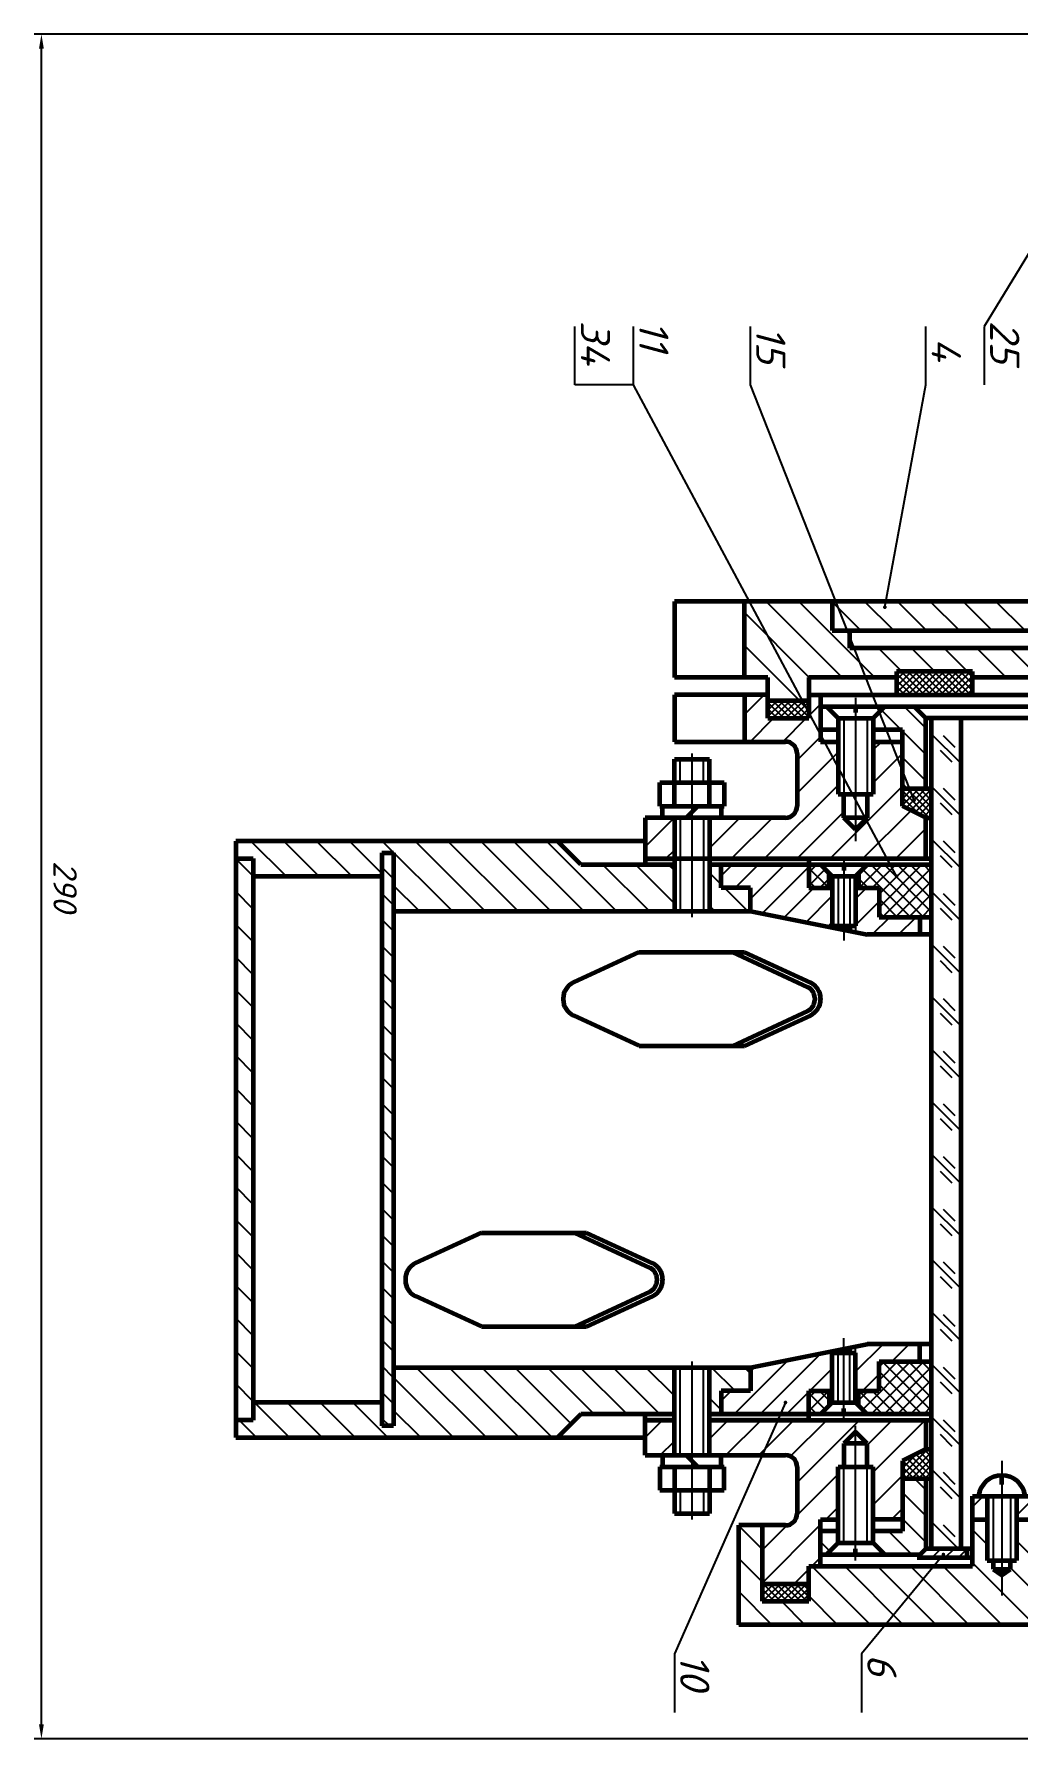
# Model space of a CAD drawing. Header units: millimetres. Extents: x 10739 to 32134, y 609 to 16625.
# Drawn here: x 20022.3 to 20190.6, y 1655.9 to 1947.5 of the extents above; entities that cross this region are included whole.
import ezdxf

# ---------------------------------------------------------------- set-up
doc = ezdxf.new("R2010")
doc.units = ezdxf.units.MM
for name, color, linetype in [('1', 2, 'Continuous'), ('Razmer', 3, 'Continuous'), ('TonLine', 2, 'Continuous')]:
    doc.layers.add(name, color=color, linetype=linetype)
doc.layers.add('2', color=1, linetype='Continuous', lineweight=60)
doc.styles.add('ADRF1', font='romans', dxfattribs={"oblique": 15})
doc.styles.get("Standard").update_dxf_attribs({"font": 'arial.ttf'})
doc.dimstyles.new('ISO-25', dxfattribs={"dimtxt": 2.5, "dimasz": 2.5, "dimexe": 1.25, "dimexo": 0.625, "dimtad": 1, "dimtxsty": 'Standard', "dimcen": 2.5, "dimadec": 0, "dimazin": 0, "dimtfac": 1, "dimtmove": 0, "dimatfit": 3, "dimfxl": 1, "dimarcsym": 0})
pattern_1 = [(315, (20104.8097, 2033.455), (2.80633, 2.80633), [])]
pattern_2 = [(315, (20104.8097, 2033.455), (2.245064, 2.245064), [])]
pattern_3 = [(45, (20104.8097, 2033.455), (-2.80633, 2.80633), [])]
pattern_4 = [(45, (20104.8097, 2033.455), (-2.245064, 2.245064), [])]
pattern_5 = [(225, (20444.8097, 2033.4551), (-0.561266, 0.561266), []), (135, (20444.8097, 2033.4551), (0.561266, 0.561266), [])]

msp = doc.modelspace()

# ---------------------------------------------------------------- hatches: boundary and pattern name
at = {"layer": '1'}
h = msp.add_hatch(dxfattribs=at)
h.set_pattern_fill('ANSI31', scale=1.25, angle=-90, style=0)
h.set_pattern_definition(pattern_1)
h.paths.add_polyline_path([(20154.8097, 1837.4551), (20154.8097, 1833.4551), (20147.8097, 1833.4551), (20147.8097, 1837.4551), (20143.8097, 1837.4551), (20143.8097, 1850.4551), (20158.8097, 1850.4551), (20158.8097, 1845.4551), (20161.8097, 1845.4551), (20161.8097, 1842.4551), (20209.8097, 1842.4551), (20209.8097, 1837.4551), (20182.8097, 1837.4551), (20182.8097, 1838.4551), (20169.8097, 1838.4551), (20169.8097, 1837.4551)])
h = msp.add_hatch(dxfattribs=at)
h.set_pattern_fill('ANSI31', scale=1.25, angle=-90, style=0)
h.set_pattern_definition(pattern_1)
h.paths.add_polyline_path([(20158.8097, 1845.4551), (20158.8097, 1850.4551), (20207.8097, 1850.4551), (20207.8097, 1845.4551)])
h = msp.add_hatch(dxfattribs=at)
h.set_pattern_fill('ANSI37', scale=0.25, angle=-90, style=0)
h.set_pattern_definition(pattern_5)
h.paths.add_polyline_path([(20182.8097, 1834.4551), (20182.8097, 1838.4551), (20169.8097, 1838.4551), (20169.8097, 1834.4551)])
h = msp.add_hatch(dxfattribs=at)
h.set_pattern_fill('ANSI31', scale=1.25, style=0)
h.set_pattern_definition(pattern_3)
h.paths.add_polyline_path([(20174.8097, 1806.4551), (20174.8097, 1813.4551), (20170.8097, 1815.4551), (20170.8097, 1826.4551), (20165.8097, 1826.4551), (20165.8097, 1817.4551), (20164.8097, 1817.4551), (20164.8097, 1813.4551), (20162.8097, 1811.4551), (20160.8097, 1813.4551), (20160.8097, 1817.4551), (20159.8097, 1817.4551), (20159.8097, 1826.4551), (20156.8097, 1826.4551), (20156.8097, 1834.4551), (20154.8097, 1834.4551), (20154.8097, 1830.4551), (20147.8097, 1830.4551), (20147.8097, 1834.4551), (20143.8097, 1834.4551), (20143.8097, 1826.4551), (20150.8097, 1826.4551, -0.414213562), (20152.8097, 1824.4551), (20152.8097, 1815.4551, -0.414213562), (20150.8097, 1813.4551), (20137.8097, 1813.4551), (20137.8097, 1806.4551)])
h.paths.add_polyline_path([(20131.8097, 1806.4551), (20131.8097, 1813.4551), (20126.8097, 1813.4551), (20126.8097, 1806.4551)])
h = msp.add_hatch(dxfattribs=at)
h.set_pattern_fill('ANSI37', scale=0.25, angle=-90, style=0)
h.set_pattern_definition(pattern_5)
h.paths.add_polyline_path([(20154.8097, 1830.4551), (20154.8097, 1833.4551), (20147.8097, 1833.4551), (20147.8097, 1830.4551)])
h = msp.add_hatch(dxfattribs=at)
h.set_pattern_fill('ANSI31', angle=-90, style=0)
h.set_pattern_definition(pattern_2)
h.paths.add_polyline_path([(20170.8097, 1828.4551), (20170.8097, 1818.4551), (20174.8097, 1818.4551), (20174.8097, 1830.4551), (20172.8097, 1832.4551), (20167.8097, 1832.4551), (20165.8097, 1830.4551), (20165.8097, 1828.4551)])
h.paths.add_polyline_path([(20159.8097, 1828.4551), (20159.8097, 1830.4551), (20157.8097, 1832.4551), (20156.8097, 1832.4551), (20156.8097, 1828.4551)])
h = msp.add_hatch(dxfattribs=at)
h.set_pattern_fill('ANSI31', scale=2, angle=-90, style=0)
h.set_pattern_definition([(315, (20104.81, 2033.455), (4.49013, 4.49013), [])])
h.paths.add_polyline_path([(20175.8097, 1688.4551), (20180.8097, 1688.4551), (20180.8097, 1830.4551), (20175.8097, 1830.4551)])
h = msp.add_hatch(dxfattribs=at)
h.set_pattern_fill('ANSI37', scale=0.25, angle=-90, style=0)
h.set_pattern_definition(pattern_5)
h.paths.add_polyline_path([(20170.8097, 1815.4551), (20174.8097, 1813.4551), (20175.8097, 1813.4551), (20175.8097, 1818.4551), (20170.8097, 1818.4551)])
h = msp.add_hatch(dxfattribs=at)
h.set_pattern_fill('ANSI31', scale=1.25, angle=-90, style=0)
h.set_pattern_definition(pattern_1)
h.paths.add_polyline_path([(20144.8097, 1797.4551), (20144.8097, 1801.4551), (20139.8097, 1801.4551), (20139.8097, 1805.4551), (20137.8097, 1805.4551), (20137.8097, 1797.4551)])
h.paths.add_polyline_path([(20115.8097, 1805.4551), (20111.8097, 1809.4551), (20056.8097, 1809.4551), (20056.8097, 1806.4551), (20059.8097, 1806.4551), (20059.8097, 1803.4551), (20081.8097, 1803.4551), (20081.8097, 1807.4551), (20083.8097, 1807.4551), (20083.8097, 1797.4551), (20131.8097, 1797.4551), (20131.8097, 1805.4551)])
h.paths.add_polyline_path([(20083.8097, 1719.4551), (20083.8097, 1709.4551), (20081.8097, 1709.4551), (20081.8097, 1713.4551), (20059.8097, 1713.4551), (20059.8097, 1710.4551), (20056.8097, 1710.4551), (20056.8097, 1707.4551), (20111.8097, 1707.4551), (20115.8097, 1711.4551), (20131.8097, 1711.4551), (20131.8097, 1719.4551)])
h.paths.add_polyline_path([(20144.8097, 1715.4551), (20144.8097, 1719.4551), (20137.8097, 1719.4551), (20137.8097, 1711.4551), (20139.8097, 1711.4551), (20139.8097, 1715.4551)])
h = msp.add_hatch(dxfattribs=at)
h.set_pattern_fill('ANSI31', scale=1.25, angle=-90, style=0)
h.set_pattern_definition(pattern_1)
h.paths.add_polyline_path([(20059.8097, 1806.4551), (20056.8097, 1806.4551), (20056.8097, 1710.4551), (20059.8097, 1710.4551)])
h = msp.add_hatch(dxfattribs=at)
h.set_pattern_fill('ANSI31', angle=-90, style=0)
h.set_pattern_definition(pattern_2)
h.paths.add_polyline_path([(20083.8097, 1807.4551), (20081.8097, 1807.4551), (20081.8097, 1709.4551), (20083.8097, 1709.4551)])
h = msp.add_hatch(dxfattribs=at)
h.set_pattern_fill('ANSI31', style=0)
h.set_pattern_definition(pattern_4)
h.paths.add_polyline_path([(20158.8097, 1794.6551), (20158.8097, 1794.9551), (20158.8097, 1801.4551), (20154.8097, 1801.4551), (20154.8097, 1805.4551), (20139.8097, 1805.4551), (20139.8097, 1801.4551), (20144.8097, 1801.4551), (20144.8097, 1797.4551)])
h.paths.add_polyline_path([(20166.8097, 1796.4551), (20166.8097, 1801.4551), (20162.8097, 1801.4551), (20162.8097, 1794.9551), (20162.8097, 1793.8551), (20164.8097, 1793.4551), (20173.8097, 1793.4551), (20173.8097, 1796.4551)])
h = msp.add_hatch(dxfattribs=at)
h.set_pattern_fill('ANSI37', scale=0.5, angle=-90, style=0)
h.set_pattern_definition([(225, (20444.8097, 2033.4551), (-1.122532, 1.122532), []), (135, (20444.8097, 2033.4551), (1.122532, 1.122532), [])])
h.paths.add_polyline_path([(20166.8097, 1796.4551), (20166.8097, 1801.4551), (20163.3097, 1801.4551), (20163.3097, 1803.9551), (20164.8097, 1805.4551), (20175.8097, 1805.4551), (20175.8097, 1796.4551)])
h.paths.add_polyline_path([(20154.8097, 1801.4551), (20154.8097, 1805.4551), (20156.8097, 1805.4551), (20158.3097, 1803.9551), (20158.3097, 1801.4551)])
h = msp.add_hatch(dxfattribs=at)
h.set_pattern_fill('ANSI31', style=0)
h.set_pattern_definition(pattern_4)
h.paths.add_polyline_path([(20154.8097, 1711.4551), (20154.8097, 1715.4551), (20158.8097, 1715.4551), (20158.8097, 1721.9551), (20158.8097, 1722.2551), (20144.8097, 1719.4551), (20144.8097, 1715.4551), (20139.8097, 1715.4551), (20139.8097, 1711.4551)])
h.paths.add_polyline_path([(20164.8097, 1723.4551), (20162.8097, 1723.0551), (20162.8097, 1721.9551), (20162.8097, 1715.4551), (20166.8097, 1715.4551), (20166.8097, 1720.4551), (20173.8097, 1720.4551), (20173.8097, 1723.4551)])
h = msp.add_hatch(dxfattribs=at)
h.set_pattern_fill('ANSI37', scale=0.5, style=0)
h.set_pattern_definition([(135, (20444.8097, 2033.4551), (1.122532, 1.122532), []), (45, (20444.8097, 2033.4551), (1.122532, -1.122532), [])])
h.paths.add_polyline_path([(20166.8097, 1715.4551), (20163.3097, 1715.4551), (20163.3097, 1712.9551), (20164.8097, 1711.4551), (20175.8097, 1711.4551), (20175.8097, 1720.4551), (20166.8097, 1720.4551)])
h.paths.add_polyline_path([(20154.8097, 1715.4551), (20154.8097, 1711.4551), (20156.8097, 1711.4551), (20158.3097, 1712.9551), (20158.3097, 1715.4551)])
h = msp.add_hatch(dxfattribs=at)
h.set_pattern_fill('ANSI31', scale=1.25, style=0)
h.set_pattern_definition(pattern_3)
h.paths.add_polyline_path([(20131.8097, 1704.4551), (20131.8097, 1710.4551), (20126.8097, 1710.4551), (20126.8097, 1704.4551)])
h = msp.add_hatch(dxfattribs=at)
h.set_pattern_fill('ANSI31', scale=1.25, style=0)
h.set_pattern_definition(pattern_3)
h.paths.add_polyline_path([(20170.8097, 1693.4551), (20170.8097, 1703.4551), (20174.8097, 1705.4551), (20174.8097, 1710.4551), (20137.8097, 1710.4551), (20137.8097, 1704.4551), (20150.8097, 1704.4551, -0.414213562), (20152.8097, 1702.4551), (20152.8097, 1694.4551, -0.414213562), (20150.8097, 1692.4551), (20146.8097, 1692.4551), (20146.8097, 1682.4551), (20154.8097, 1682.4551), (20154.8097, 1685.4551), (20156.8097, 1685.4551), (20156.8097, 1693.4551), (20159.8097, 1693.4551), (20159.8097, 1702.4551), (20160.8097, 1702.4551), (20160.8097, 1706.4551), (20162.8097, 1708.4551), (20164.8097, 1706.4551), (20164.8097, 1702.4551), (20165.8097, 1702.4551), (20165.8097, 1693.4551)])
h = msp.add_hatch(dxfattribs=at)
h.set_pattern_fill('ANSI37', scale=0.25, angle=-90, style=0)
h.set_pattern_definition(pattern_5)
h.paths.add_polyline_path([(20175.8097, 1700.4551), (20175.8097, 1705.4551), (20174.8097, 1705.4551), (20170.8097, 1703.4551), (20170.8097, 1700.4551)])
h = msp.add_hatch(dxfattribs=at)
h.set_pattern_fill('ANSI31', angle=-90, style=0)
h.set_pattern_definition(pattern_2)
h.paths.add_polyline_path([(20173.8097, 1687.4551), (20174.8097, 1688.4551), (20174.8097, 1700.4551), (20170.8097, 1700.4551), (20170.8097, 1691.4551), (20165.8097, 1691.4551), (20165.8097, 1689.4551), (20167.8097, 1687.4551)])
h = msp.add_hatch(dxfattribs=at)
h.set_pattern_fill('ANSI31', scale=1.25, angle=-90, style=0)
h.set_pattern_definition(pattern_1)
h.paths.add_polyline_path([(20261.8097, 1675.4551), (20261.8097, 1678.4551), (20264.8097, 1678.4551), (20264.8097, 1675.4551), (20266.8097, 1675.4551), (20266.8097, 1685.4551, 0.414213562), (20264.8097, 1687.4551), (20248.8097, 1687.4551), (20248.8097, 1685.4551, -0.414213562), (20245.8097, 1682.4551), (20199.8097, 1682.4551), (20199.8097, 1691.4551), (20195.8097, 1691.4551), (20195.8097, 1693.4551), (20190.3097, 1693.4551), (20190.3097, 1686.4551), (20189.3097, 1686.4551), (20189.3097, 1684.9551), (20187.8097, 1683.9551), (20186.3097, 1684.9551), (20186.3097, 1686.4551), (20185.3097, 1686.4551), (20185.3097, 1693.4551), (20182.8097, 1693.4551), (20182.8097, 1685.4551), (20154.8097, 1685.4551), (20154.8097, 1679.4551), (20146.8097, 1679.4551), (20146.8097, 1692.4551), (20142.8097, 1692.4551), (20142.8097, 1675.4551)])
h = msp.add_hatch(dxfattribs=at)
h.set_pattern_fill('ANSI31', angle=-90, style=0)
h.set_pattern_definition(pattern_2)
h.paths.add_polyline_path([(20157.8097, 1687.4551), (20159.8097, 1689.4551), (20159.8097, 1691.4551), (20156.8097, 1691.4551), (20156.8097, 1687.4551)])
h = msp.add_hatch(dxfattribs=at)
h.set_pattern_fill('ANSI31', scale=0.5, style=0)
h.set_pattern_definition([(45, (20104.8097, 2033.4551), (-1.122532, 1.122532), [])])
h.paths.add_polyline_path([(20181.8097, 1686.9551), (20181.8097, 1688.4551), (20174.8097, 1688.4551), (20173.3097, 1686.9551)])
h = msp.add_hatch(dxfattribs=at)
h.set_pattern_fill('ANSI37', scale=0.25, angle=-90, style=0)
h.set_pattern_definition(pattern_5)
h.paths.add_polyline_path([(20154.8097, 1679.4551), (20154.8097, 1682.4551), (20146.8097, 1682.4551), (20146.8097, 1679.4551)])
at = {"layer": '2'}
h = msp.add_hatch(color=7, dxfattribs=at)
h.paths.add_polyline_path([(20154.8097, 1805.4551), (20154.8097, 1806.4551), (20137.8097, 1806.4551), (20137.8097, 1805.4551)])
h.paths.add_polyline_path([(20131.8097, 1805.4551), (20131.8097, 1806.4551), (20126.8097, 1806.4551), (20126.8097, 1805.4551)])
h = msp.add_hatch(color=7, dxfattribs=at)
h.paths.add_polyline_path([(20131.8097, 1710.4551), (20131.8097, 1711.4551), (20126.8097, 1711.4551), (20126.8097, 1710.4551)])
h.paths.add_polyline_path([(20154.8097, 1710.4551), (20154.8097, 1711.4551), (20137.8097, 1711.4551), (20137.8097, 1710.4551)])
at = {"layer": 'Razmer'}
h = msp.add_hatch(dxfattribs=at)
h.set_pattern_fill('ANSI31', style=0)
h.set_pattern_definition([(45, (19954.8097, 1997.455), (-2.245064, 2.245064), [])])
h.paths.add_polyline_path([(20366.8097, 1693.4551), (20366.8097, 1697.4551), (20364.3097, 1697.4551), (20364.3097, 1693.4551)])
h.paths.add_polyline_path([(20353.8097, 1691.4551), (20353.8097, 1693.4551), (20359.3097, 1693.4551), (20359.3097, 1697.4551), (20353.8097, 1697.4551), (20353.8097, 1721.4551), (20351.8097, 1723.4551), (20347.8097, 1723.4551), (20274.8097, 1723.4551), (20274.8097, 1719.4551), (20347.8097, 1719.4551, -0.414213562), (20349.8097, 1717.4551), (20349.8097, 1691.4551)])
h.paths.add_polyline_path([(20185.3097, 1693.4551), (20185.3097, 1697.4551), (20182.8097, 1697.4551), (20182.8097, 1693.4551)])
h.paths.add_polyline_path([(20195.8097, 1693.4551), (20195.8097, 1691.4551), (20199.8097, 1691.4551), (20199.8097, 1717.4551, -0.414213562), (20201.8097, 1719.4551), (20274.52481, 1719.4551), (20274.8097, 1719.4551), (20274.8097, 1723.4551), (20205.8097, 1723.4551), (20197.8097, 1723.4551), (20195.8097, 1721.4551), (20195.8097, 1697.4551), (20190.3097, 1697.4551), (20190.3097, 1693.4551)])

# ---------------------------------------------------------------- linework, layer by layer
at = {"layer": '1', "color": 7}
for p, q in [((20162.8097, 1833.9551), (20162.8097, 1809.4551)), ((20160.8097, 1830.4551), (20160.8097, 1817.4551)), ((20164.8097, 1830.4551), (20164.8097, 1817.4551)), ((20179.8097, 1825.4551), (20177.8097, 1827.4551)), ((20132.8097, 1819.4551), (20132.8097, 1823.4551)), ((20134.8097, 1824.4551), (20134.8097, 1796.4551)), ((20136.8097, 1819.4551), (20136.8097, 1823.4551)), ((20179.3097, 1822.9551), (20177.3097, 1824.9551)), ((20179.8097, 1816.4551), (20177.8097, 1818.4551)), ((20132.8097, 1813.4551), (20132.8097, 1797.4551)), ((20136.8097, 1813.4551), (20136.8097, 1797.4551)), ((20179.3097, 1813.9551), (20177.3097, 1815.9551)), ((20179.8097, 1807.4551), (20177.8097, 1809.4551)), ((20160.8097, 1806.4551), (20160.8097, 1792.4551)), ((20179.3097, 1804.9551), (20177.3097, 1806.9551)), ((20159.8097, 1803.4551), (20159.8097, 1794.9551)), ((20161.8097, 1803.4551), (20161.8097, 1794.9551)), ((20179.8097, 1798.4551), (20177.8097, 1800.4551)), ((20179.3097, 1795.9551), (20177.3097, 1797.9551)), ((20158.8097, 1794.9551), (20158.8097, 1794.6551)), ((20162.8097, 1794.9551), (20162.8097, 1793.8551)), ((20179.8097, 1789.4551), (20177.8097, 1791.4551)), ((20179.3097, 1786.9551), (20177.3097, 1788.9551)), ((20179.8097, 1780.4551), (20177.8097, 1782.4551)), ((20179.3097, 1777.9551), (20177.3097, 1779.9551)), ((20179.8097, 1771.4551), (20177.8097, 1773.4551)), ((20179.3097, 1768.9551), (20177.3097, 1770.9551)), ((20179.8097, 1762.4551), (20177.8097, 1764.4551)), ((20179.3097, 1759.9551), (20177.3097, 1761.9551)), ((20179.8097, 1753.4551), (20177.8097, 1755.4551)), ((20179.3097, 1750.9551), (20177.3097, 1752.9551)), ((20179.8097, 1744.4551), (20177.8097, 1746.4551)), ((20179.3097, 1741.9551), (20177.3097, 1743.9551)), ((20179.3097, 1732.9551), (20177.3097, 1734.9551)), ((20179.8097, 1735.4551), (20177.8097, 1737.4551)), ((20179.3097, 1723.9551), (20177.3097, 1725.9551)), ((20179.8097, 1726.4551), (20177.8097, 1728.4551)), ((20160.8097, 1710.4551), (20160.8097, 1724.4551)), ((20162.8097, 1721.9551), (20162.8097, 1723.0551)), ((20134.8097, 1720.4551), (20134.8097, 1693.4551)), ((20158.8097, 1721.9551), (20158.8097, 1722.2551)), ((20159.8097, 1713.4551), (20159.8097, 1721.9551)), ((20161.8097, 1713.4551), (20161.8097, 1721.9551)), ((20132.8097, 1704.4551), (20132.8097, 1719.4551)), ((20136.8097, 1704.4551), (20136.8097, 1719.4551)), ((20179.8097, 1717.4551), (20177.8097, 1719.4551)), ((20179.3097, 1714.9551), (20177.3097, 1716.9551)), ((20162.8097, 1686.4551), (20162.8097, 1709.4551)), ((20179.8097, 1708.4551), (20177.8097, 1710.4551)), ((20179.3097, 1705.9551), (20177.3097, 1707.9551)), ((20160.8097, 1689.4551), (20160.8097, 1702.4551)), ((20164.8097, 1689.4551), (20164.8097, 1702.4551)), ((20179.8097, 1699.4551), (20177.8097, 1701.4551)), ((20132.8097, 1698.4551), (20132.8097, 1694.4551)), ((20136.8097, 1698.4551), (20136.8097, 1694.4551)), ((20179.3097, 1696.9551), (20177.3097, 1698.9551)), ((20179.8097, 1690.4551), (20177.8097, 1692.4551))]:
    msp.add_line(p, q, dxfattribs=at)
at = {"layer": '2', "color": 7}
for p, q in [((20207.8097, 1850.4551), (20131.8097, 1850.4551)), ((20131.8097, 1850.4551), (20131.8097, 1837.4551)), ((20143.8097, 1837.4551), (20143.8097, 1850.4551)), ((20158.8097, 1850.4551), (20158.8097, 1845.4551)), ((20158.8097, 1845.4551), (20207.8097, 1845.4551)), ((20161.8097, 1842.4551), (20161.8097, 1845.4551)), ((20209.8097, 1842.4551), (20161.8097, 1842.4551)), ((20147.8097, 1837.4551), (20131.8097, 1837.4551)), ((20147.8097, 1830.4551), (20147.8097, 1837.4551)), ((20169.8097, 1837.4551), (20154.8097, 1837.4551)), ((20154.8097, 1837.4551), (20154.8097, 1830.4551)), ((20182.8097, 1838.4551), (20169.8097, 1838.4551)), ((20169.8097, 1838.4551), (20169.8097, 1834.4551)), ((20182.8097, 1834.4551), (20182.8097, 1838.4551)), ((20213.8097, 1837.4551), (20182.8097, 1837.4551)), ((20147.8097, 1834.4551), (20131.8097, 1834.4551)), ((20131.8097, 1834.4551), (20131.8097, 1826.4551)), ((20143.8097, 1834.4551), (20143.8097, 1826.4551)), ((20154.8097, 1834.4551), (20210.8097, 1834.4551)), ((20156.8097, 1834.4551), (20156.8097, 1826.4551)), ((20154.8097, 1833.4551), (20147.8097, 1833.4551)), ((20156.8097, 1832.4551), (20210.8097, 1832.4551)), ((20157.8097, 1832.4551), (20159.8097, 1830.4551)), ((20162.8097, 1832.4551), (20162.8097, 1831.4551)), ((20165.8097, 1830.4551), (20167.8097, 1832.4551)), ((20174.8097, 1830.4551), (20172.8097, 1832.4551)), ((20147.8097, 1830.4551), (20154.8097, 1830.4551)), ((20159.8097, 1828.4551), (20156.8097, 1828.4551)), ((20159.8097, 1830.4551), (20165.8097, 1830.4551)), ((20159.8097, 1830.4551), (20159.8097, 1817.4551)), ((20165.8097, 1830.4551), (20165.8097, 1817.4551)), ((20170.8097, 1828.4551), (20165.8097, 1828.4551)), ((20170.8097, 1815.4551), (20170.8097, 1828.4551)), ((20210.8097, 1830.4551), (20174.8097, 1830.4551)), ((20174.8097, 1818.4551), (20174.8097, 1830.4551)), ((20175.8097, 1688.4551), (20175.8097, 1830.4551)), ((20175.8097, 1806.4551), (20175.8097, 1830.4551)), ((20180.8097, 1830.4551), (20180.8097, 1688.4551)), ((20131.8097, 1826.4551), (20150.8097, 1826.4551)), ((20156.8097, 1826.4551), (20159.8097, 1826.4551)), ((20165.8097, 1826.4551), (20170.8097, 1826.4551)), ((20131.8097, 1823.4551), (20137.8097, 1823.4551)), ((20131.8097, 1815.4551), (20131.8097, 1823.4551)), ((20137.8097, 1815.4551), (20137.8097, 1823.4551)), ((20152.8097, 1824.4551), (20152.8097, 1815.4551)), ((20129.3097, 1819.4551), (20140.3097, 1819.4551)), ((20129.3097, 1815.4551), (20129.3097, 1819.4551)), ((20140.3097, 1819.4551), (20140.3097, 1815.4551)), ((20159.8097, 1817.4551), (20165.8097, 1817.4551)), ((20160.8097, 1813.4551), (20160.8097, 1817.4551)), ((20164.8097, 1817.4551), (20164.8097, 1813.4551)), ((20170.8097, 1818.4551), (20175.8097, 1818.4551)), ((20150.8097, 1813.4551), (20126.8097, 1813.4551)), ((20126.8097, 1813.4551), (20126.8097, 1805.4551)), ((20129.3097, 1815.4551), (20140.3097, 1815.4551)), ((20129.8097, 1813.4551), (20129.8097, 1815.4551)), ((20131.8097, 1813.4551), (20131.8097, 1797.4551)), ((20133.8097, 1813.4551), (20135.8097, 1815.4551)), ((20137.8097, 1813.4551), (20137.8097, 1797.4551)), ((20139.8097, 1815.4551), (20139.8097, 1813.4551)), ((20164.8097, 1813.4551), (20160.8097, 1813.4551)), ((20162.8097, 1811.4551), (20160.8097, 1813.4551)), ((20164.8097, 1813.4551), (20162.8097, 1811.4551)), ((20174.8097, 1813.4551), (20170.8097, 1815.4551)), ((20174.8097, 1806.4551), (20174.8097, 1813.4551)), ((20174.8097, 1813.4551), (20175.8097, 1813.4551)), ((20056.8097, 1809.4551), (20056.8097, 1707.4551)), ((20126.8097, 1809.4551), (20056.8097, 1809.4551)), ((20115.8097, 1805.4551), (20111.8097, 1809.4551)), ((20056.8097, 1806.4551), (20059.8097, 1806.4551)), ((20059.8097, 1806.4551), (20059.8097, 1710.4551)), ((20081.8097, 1807.4551), (20081.8097, 1709.4551)), ((20081.8097, 1807.4551), (20083.8097, 1807.4551)), ((20083.8097, 1807.4551), (20083.8097, 1709.4551)), ((20115.8097, 1805.4551), (20131.8097, 1805.4551)), ((20126.8097, 1806.4551), (20175.8097, 1806.4551)), ((20137.8097, 1805.4551), (20175.8097, 1805.4551)), ((20139.8097, 1801.4551), (20139.8097, 1805.4551)), ((20154.8097, 1806.4551), (20154.8097, 1801.4551)), ((20156.8097, 1805.4551), (20158.8097, 1803.4551)), ((20160.8097, 1805.4551), (20160.8097, 1804.4551)), ((20162.8097, 1803.4551), (20164.8097, 1805.4551)), ((20059.8097, 1803.4551), (20081.8097, 1803.4551)), ((20158.3097, 1801.4551), (20158.3097, 1803.9551)), ((20158.8097, 1803.4551), (20162.8097, 1803.4551)), ((20158.8097, 1803.4551), (20158.8097, 1794.9551)), ((20162.8097, 1803.4551), (20162.8097, 1794.9551)), ((20163.3097, 1803.9551), (20163.3097, 1801.4551)), ((20144.8097, 1801.4551), (20139.8097, 1801.4551)), ((20144.8097, 1797.4551), (20144.8097, 1801.4551)), ((20154.8097, 1801.4551), (20158.8097, 1801.4551)), ((20162.8097, 1801.4551), (20166.8097, 1801.4551)), ((20166.8097, 1801.4551), (20166.8097, 1796.4551)), ((20083.8097, 1797.4551), (20144.8097, 1797.4551)), ((20144.8097, 1797.4551), (20164.8097, 1793.4551)), ((20166.8097, 1796.4551), (20175.8097, 1796.4551)), ((20173.8097, 1796.4551), (20173.8097, 1793.4551)), ((20158.8097, 1794.9551), (20162.8097, 1794.9551)), ((20159.8097, 1794.9551), (20159.8097, 1794.4551)), ((20161.8097, 1794.9551), (20161.8097, 1794.0551)), ((20175.8097, 1793.4551), (20164.8097, 1793.4551)), ((20125.8097, 1790.4551), (20114.55252, 1785.25948)), ((20125.8097, 1790.4551), (20143.8097, 1790.4551)), ((20141.8097, 1790.4551), (20154.65547, 1784.46041)), ((20143.8097, 1790.4551), (20155.06687, 1785.25948)), ((20112.8097, 1782.5356), (20112.8097, 1782.3746)), ((20155.8097, 1782.64804), (20155.8097, 1782.26216)), ((20156.8097, 1782.5356), (20156.8097, 1782.3746)), ((20125.8097, 1774.4551), (20114.55252, 1779.65072)), ((20141.8097, 1774.4551), (20154.65547, 1780.44979)), ((20143.8097, 1774.4551), (20155.06687, 1779.65072)), ((20125.8097, 1774.4551), (20143.8097, 1774.4551)), ((20098.8097, 1742.4551), (20087.55252, 1737.25948)), ((20098.8097, 1742.4551), (20116.8097, 1742.4551)), ((20114.8097, 1742.4551), (20127.65547, 1736.46041)), ((20116.8097, 1742.4551), (20128.06687, 1737.25948)), ((20128.8097, 1734.64804), (20128.8097, 1734.26216)), ((20085.8097, 1734.5356), (20085.8097, 1734.3746)), ((20114.8097, 1726.4551), (20127.65547, 1732.44979)), ((20129.8097, 1734.5356), (20129.8097, 1734.3746)), ((20098.8097, 1726.4551), (20087.55252, 1731.65072)), ((20116.8097, 1726.4551), (20128.06687, 1731.65072)), ((20098.8097, 1726.4551), (20116.8097, 1726.4551)), ((20144.8097, 1719.4551), (20164.8097, 1723.4551)), ((20175.8097, 1723.4551), (20164.8097, 1723.4551)), ((20173.8097, 1720.4551), (20173.8097, 1723.4551)), ((20158.8097, 1721.9551), (20162.8097, 1721.9551)), ((20158.8097, 1713.4551), (20158.8097, 1721.9551)), ((20159.8097, 1721.9551), (20159.8097, 1722.4551)), ((20161.8097, 1721.9551), (20161.8097, 1722.8551)), ((20162.8097, 1713.4551), (20162.8097, 1721.9551)), ((20166.8097, 1720.4551), (20175.8097, 1720.4551)), ((20166.8097, 1715.4551), (20166.8097, 1720.4551)), ((20083.8097, 1719.4551), (20144.8097, 1719.4551)), ((20131.8097, 1704.4551), (20131.8097, 1719.4551)), ((20137.8097, 1704.4551), (20137.8097, 1719.4551)), ((20144.8097, 1719.4551), (20144.8097, 1715.4551)), ((20144.8097, 1715.4551), (20139.8097, 1715.4551)), ((20139.8097, 1715.4551), (20139.8097, 1711.4551)), ((20154.8097, 1715.4551), (20158.8097, 1715.4551)), ((20154.8097, 1710.4551), (20154.8097, 1715.4551)), ((20158.3097, 1715.4551), (20158.3097, 1712.9551)), ((20162.8097, 1715.4551), (20166.8097, 1715.4551)), ((20163.3097, 1712.9551), (20163.3097, 1715.4551)), ((20081.8097, 1713.4551), (20059.8097, 1713.4551)), ((20115.8097, 1711.4551), (20111.8097, 1707.4551)), ((20131.8097, 1711.4551), (20115.8097, 1711.4551)), ((20126.8097, 1704.4551), (20126.8097, 1711.4551)), ((20175.8097, 1711.4551), (20137.8097, 1711.4551)), ((20156.8097, 1711.4551), (20158.8097, 1713.4551)), ((20158.8097, 1713.4551), (20162.8097, 1713.4551)), ((20160.8097, 1711.4551), (20160.8097, 1712.4551)), ((20162.8097, 1713.4551), (20164.8097, 1711.4551)), ((20059.8097, 1710.4551), (20056.8097, 1710.4551)), ((20083.8097, 1709.4551), (20081.8097, 1709.4551)), ((20126.8097, 1710.4551), (20131.8097, 1710.4551)), ((20137.8097, 1710.4551), (20175.8097, 1710.4551)), ((20162.8097, 1708.4551), (20160.8097, 1706.4551)), ((20164.8097, 1706.4551), (20162.8097, 1708.4551)), ((20174.8097, 1710.4551), (20174.8097, 1705.4551)), ((20056.8097, 1707.4551), (20126.8097, 1707.4551)), ((20164.8097, 1706.4551), (20160.8097, 1706.4551)), ((20160.8097, 1706.4551), (20160.8097, 1702.4551)), ((20164.8097, 1702.4551), (20164.8097, 1706.4551)), ((20174.8097, 1705.4551), (20170.8097, 1703.4551)), ((20174.8097, 1705.4551), (20175.8097, 1705.4551)), ((20126.8097, 1704.4551), (20150.8097, 1704.4551)), ((20129.8097, 1704.4551), (20129.8097, 1702.4551)), ((20133.8097, 1704.4551), (20135.8097, 1702.4551)), ((20139.8097, 1702.4551), (20139.8097, 1704.4551)), ((20170.8097, 1703.4551), (20170.8097, 1691.4551)), ((20129.3097, 1702.4551), (20129.3097, 1698.4551)), ((20129.3097, 1702.4551), (20140.3097, 1702.4551)), ((20131.8097, 1702.4551), (20131.8097, 1694.4551)), ((20137.8097, 1702.4551), (20137.8097, 1694.4551)), ((20140.3097, 1698.4551), (20140.3097, 1702.4551)), ((20152.8097, 1702.4551), (20152.8097, 1694.4551)), ((20159.8097, 1702.4551), (20165.8097, 1702.4551)), ((20159.8097, 1689.4551), (20159.8097, 1702.4551)), ((20165.8097, 1689.4551), (20165.8097, 1702.4551)), ((20170.8097, 1700.4551), (20175.8097, 1700.4551)), ((20174.8097, 1700.4551), (20174.8097, 1688.4551)), ((20187.8097, 1699.4551), (20187.8097, 1700.98623)), ((20129.3097, 1698.4551), (20140.3097, 1698.4551)), ((20182.8097, 1697.4551), (20195.8097, 1697.4551)), ((20182.8097, 1685.4551), (20182.8097, 1697.4551)), ((20185.3097, 1697.4551), (20185.3097, 1686.4551)), ((20190.3097, 1697.4551), (20190.3097, 1686.4551)), ((20131.8097, 1694.4551), (20137.8097, 1694.4551)), ((20142.8097, 1675.4551), (20142.8097, 1692.4551)), ((20150.8097, 1692.4551), (20142.8097, 1692.4551)), ((20146.8097, 1692.4551), (20146.8097, 1679.4551)), ((20156.8097, 1685.4551), (20156.8097, 1693.4551)), ((20156.8097, 1693.4551), (20159.8097, 1693.4551)), ((20159.8097, 1691.4551), (20156.8097, 1691.4551)), ((20170.8097, 1693.4551), (20165.8097, 1693.4551)), ((20170.8097, 1691.4551), (20165.8097, 1691.4551)), ((20182.8097, 1693.4551), (20185.3097, 1693.4551)), ((20190.3097, 1693.4551), (20195.8097, 1693.4551)), ((20157.8097, 1687.4551), (20159.8097, 1689.4551)), ((20159.8097, 1689.4551), (20165.8097, 1689.4551)), ((20162.8097, 1687.4551), (20162.8097, 1688.4551)), ((20165.8097, 1689.4551), (20167.8097, 1687.4551)), ((20174.8097, 1688.4551), (20173.3097, 1686.9551)), ((20182.8097, 1688.4551), (20174.8097, 1688.4551)), ((20181.8097, 1688.4551), (20181.8097, 1686.9551)), ((20154.8097, 1685.4551), (20182.8097, 1685.4551)), ((20154.8097, 1679.4551), (20154.8097, 1685.4551)), ((20156.8097, 1687.4551), (20173.8097, 1687.4551)), ((20173.3097, 1686.9551), (20182.8097, 1686.9551)), ((20185.3097, 1686.4551), (20190.3097, 1686.4551)), ((20186.3097, 1686.4551), (20186.3097, 1684.9551)), ((20189.3097, 1684.9551), (20189.3097, 1686.4551)), ((20146.8097, 1682.4551), (20154.8097, 1682.4551)), ((20186.3097, 1684.9551), (20189.3097, 1684.9551)), ((20186.3097, 1684.9551), (20187.8097, 1683.9551)), ((20187.8097, 1683.9551), (20189.3097, 1684.9551)), ((20146.8097, 1679.4551), (20154.8097, 1679.4551)), ((20261.8097, 1675.4551), (20142.8097, 1675.4551))]:
    msp.add_line(p, q, dxfattribs=at)
for centre, radius, start, end in [((20150.8097, 1824.4551), 2, 0, 90), ((20150.8097, 1815.4551), 2, 270, 0), ((20115.8097, 1782.5356), 3, 114.7751406, 180), ((20153.8097, 1782.64804), 2, 0, 64.9831065), ((20153.8097, 1782.5356), 3, 0, 65.2248594), ((20115.8097, 1782.3746), 3, 180, 245.2248594), ((20153.8097, 1782.26216), 2, 295.0168935, 0), ((20153.8097, 1782.3746), 3, 294.7751406, 0), ((20088.8097, 1734.5356), 3, 114.7751406, 180), ((20126.8097, 1734.64804), 2, 0, 64.9831065), ((20126.8097, 1734.5356), 3, 0, 65.2248594), ((20088.8097, 1734.3746), 3, 180, 245.2248594), ((20126.8097, 1734.26216), 2, 295.0168935, 0), ((20126.8097, 1734.3746), 3, 294.7751406, 0), ((20150.8097, 1702.4551), 2, 0, 90), ((20187.8097, 1696.9551), 4.03113, 7.1250163, 172.8749837), ((20150.8097, 1694.4551), 2, 270, 0)]:
    msp.add_arc(centre, radius, start, end, dxfattribs=at)
at = {"layer": 'Razmer', "color": 7}
for p, q in [((20217.1847, 1947.4551), (20022.32296, 1947.4551)), ((20023.57296, 1658.42759), (20023.57296, 1944.9551)), ((20114.8097, 1887.4551), (20114.8097, 1897.4551)), ((20124.8097, 1887.4551), (20114.8097, 1887.4551)), ((20274.18511, 1655.92759), (20022.32296, 1655.92759))]:
    msp.add_line(p, q, dxfattribs=at)
for points in [[(20023.98962, 1944.9551), (20023.15629, 1944.9551), (20023.57296, 1947.4551)], [(20023.98962, 1658.42759), (20023.15629, 1658.42759), (20023.57296, 1655.92759)]]:
    msp.add_solid(points, dxfattribs=at)
at = {"layer": 'TonLine', "color": 7}
for p, q in [((20187.8097, 1703.4551), (20187.8097, 1680.4551)), ((20186.3097, 1697.4551), (20186.3097, 1686.4551)), ((20189.3097, 1697.4551), (20189.3097, 1686.4551))]:
    msp.add_line(p, q, dxfattribs=at)

# ---------------------------------------------------------------- texts
at = {"layer": 'Razmer', "color": 7, "style": 'ADRF1', "oblique": 15}
for s, p in [('34', (20115.8097, 1898.4551)), ('25', (20185.8097, 1898.4551)), ('11', (20125.8097, 1898.4551)), ('15', (20145.8097, 1897.4551)), ('4', (20175.8097, 1895.4551)), ('10', (20132.8097, 1670.4551)), ('6', (20164.8097, 1670.4551))]:
    msp.add_text(s, height=5, rotation=270, dxfattribs=at).set_placement(p)
at = {"layer": 'Razmer', "color": 7, "insert": (20027.63113, 1801.69135), "char_height": 4, "attachment_point": 5, "rotation": 270, "style": 'ADRF1'}
msp.add_mtext('29{\\Ftxt.shx|c204;0}', dxfattribs=at)

# ---------------------------------------------------------------- leaders
at = {"layer": 'Razmer', "color": 7}
for points in [[(20198.8097, 1920.4551), (20184.8097, 1897.4551), (20184.8097, 1887.4551)], [(20169.8097, 1803.4551), (20124.8097, 1887.4551), (20124.8097, 1897.4551)], [(20172.8097, 1816.4551), (20144.8097, 1887.4551), (20144.8097, 1897.4551)], [(20167.8097, 1849.4551), (20174.8097, 1887.4551), (20174.8097, 1897.4551)], [(20150.8097, 1713.4551), (20131.8097, 1670.4551), (20131.8097, 1660.4551)], [(20177.8097, 1687.4551), (20163.8097, 1670.4551), (20163.8097, 1660.4551)]]:
    msp.add_leader(points, dimstyle='ISO-25', override={"dimgap": 0.625, "dimtad": 0, "dimdec": 4, "dimtdec": 4, "dimldrblk": 'DotSmall', "dimfrac": 2}, dxfattribs=at)

doc.saveas('drawing.dxf')
